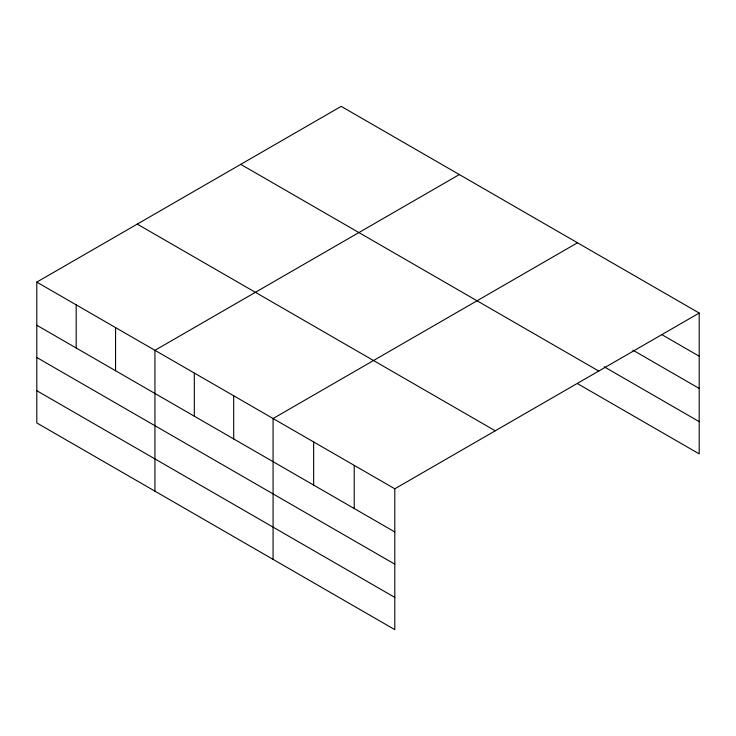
<?xml version="1.0" encoding="UTF-8"?>
<svg xmlns="http://www.w3.org/2000/svg" width="736" height="736" viewBox="0 0 736 736"><rect width="100%" height="100%" fill="white"/><g stroke="black" fill="none" stroke-linecap="round" stroke-linejoin="round"><path stroke-width="1.1" d="M394.8 564.181L394.8 488.796L36.8 282.109L36.8 422.952L394.8 629.639L394.8 564.181L36.8 357.494M577.484 383.622L699.2 453.891L699.2 313.048L341.2 106.361L36.8 282.109M459.338 174.57L154.937 350.318L154.937 491.16M577.484 242.779L273.074 418.526L273.074 559.36M394.8 488.796L699.2 313.048M661.6 334.494L699.2 356.206M632.896 350.161L699.2 388.442M604.201 366.804L699.2 421.654M240.746 164.358L598.745 371.045M137.255 224.112L495.254 430.799M36.8 325.257L394.8 531.944M36.8 390.715L394.8 597.402M354.228 465.373L354.228 508.521M313.656 441.95L313.656 485.098M233.698 395.784L233.698 438.941M194.322 373.051L194.322 416.199M115.561 327.575L115.561 370.732M76.176 304.842L76.176 347.999"/></g></svg>
